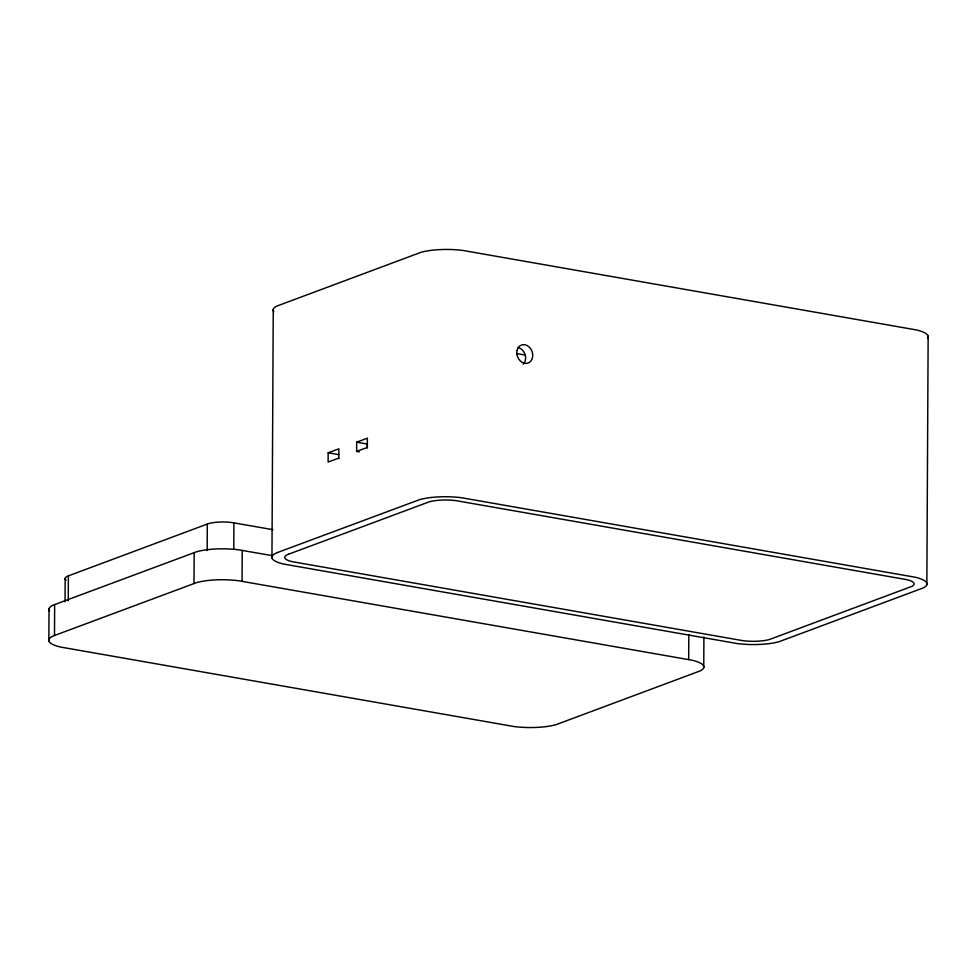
<?xml version="1.0" encoding="UTF-8"?>
<svg xmlns="http://www.w3.org/2000/svg" width="977" height="977" viewBox="0 0 977 977"><rect width="100%" height="100%" fill="white"/><g stroke="black" fill="none" stroke-linecap="round" stroke-linejoin="round"><path stroke-width="1.47" d="M48.85 640.888L49.021 608.805M54.492 635.49L196.499 582.634A35.184 8.927 0.3 0 1 238.535 580.741L691.899 660.196A35.184 8.927 0.3 0 1 700.167 670.906L556.108 724.653A35.184 8.927 0.3 0 1 514.073 726.546L60.708 647.079A35.184 8.927 0.3 0 1 52.44 636.381L54.492 635.49L54.651 604.58L196.67 551.724A35.184 8.927 0.3 0 1 238.706 549.831L272.204 555.62M65.032 601.808L65.166 578.25M68.243 600.904L68.366 575.88L207.307 524.051A19.174 4.861 0.3 0 1 233.918 522.854L272.937 529.693M194.008 583.44L194.179 552.53M207.173 550.539L207.307 524.051M233.784 549.343L233.918 522.854M242.064 581.278L242.223 550.369M271.948 557.891L273.255 309.44M338.763 458.628L338.86 448.809L328.174 452.791L328.125 462.072L338.811 458.079M356.629 451.435L356.678 442.166L367.364 438.172L367.315 447.442L356.629 451.435L359.28 451.899M367.267 447.991L367.291 444.022L356.678 442.166M688.675 659.548L688.809 634.525M703.745 667.56L703.916 636.955M926.843 584.564L928.15 336.112M54.651 604.58L52.599 605.459A35.184 8.927 0.3 0 0 49.607 611.138M516.503 353.54L525.516 355.115M328.174 452.791L338.787 454.647M66.118 580.143A19.174 4.861 0.3 0 1 68.366 575.88M927.527 338.433A35.184 8.927 0.3 0 0 916.292 329.921L462.927 250.454A35.184 8.927 0.3 0 0 420.892 252.347L276.833 306.094A35.184 8.927 0.3 0 0 273.829 311.773M517.7 347.421A9.587 7.706 69.5 0 1 525.015 354.431A9.587 7.706 69.5 0 1 523.245 364.238M277.578 552.493L275.538 553.385A35.184 8.927 0.3 0 0 283.806 564.083L737.171 643.55A35.184 8.927 0.3 0 0 779.206 641.657L923.265 587.91A35.184 8.927 0.3 0 0 914.997 577.199L461.632 497.745A35.184 8.927 0.3 0 0 419.597 499.638L277.578 552.493M288.435 554.264L287.018 554.887A22.373 5.679 0.3 0 0 292.27 561.69L742.862 640.668A22.373 5.679 0.3 0 0 769.595 639.459L911.785 586.408A22.373 5.679 0.3 0 0 906.534 579.605L455.941 500.627A22.373 5.679 0.3 0 0 429.208 501.836L288.435 554.264M517.102 350.279A9.587 7.706 69.5 0 0 526.786 363.346A9.587 7.706 69.5 0 0 530.438 348.459A9.587 7.706 69.5 0 0 517.102 350.279"/></g></svg>
